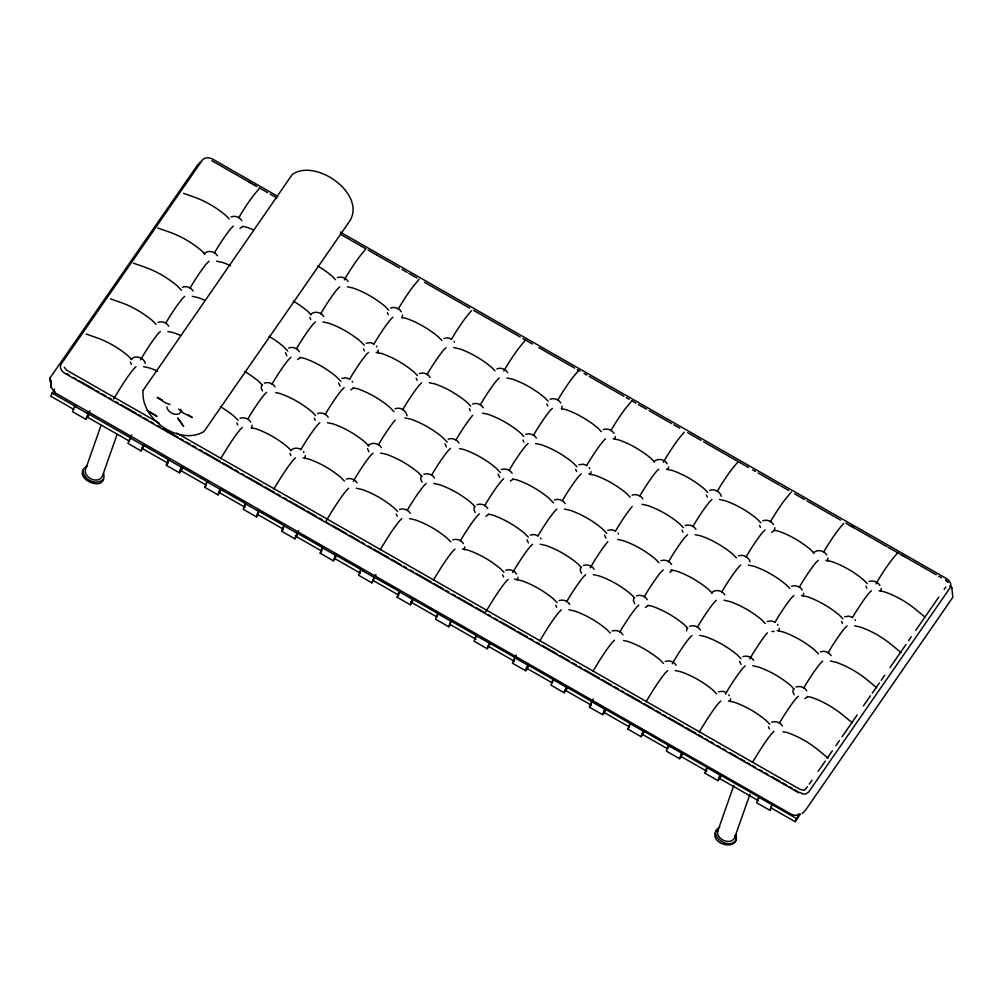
<?xml version="1.0" encoding="UTF-8"?>
<svg xmlns="http://www.w3.org/2000/svg" width="1003" height="1003" viewBox="0 0 1003 1003"><rect width="100%" height="100%" fill="white"/><g stroke="black" fill="none" stroke-linecap="round" stroke-linejoin="round"><path stroke-width="1.5" d="M83.186 470.018C82.284 479.447 96.79 486.192 103.296 479.208M733.857 785.349L717.584 831.55C716.543 839.749 731.024 845.705 734.697 837.568L749.956 794.251M734.697 837.568L734.785 835.85M735.826 840.476L735.926 838.383M251.465 428.105L252.129 425.247M261.808 384.926L261.131 387.785L262.523 390.944M304.636 458.496L305.301 455.638M377.68 352.993L378.344 350.147M402.027 317.826L402.692 314.98M421.31 476.099L420.646 478.958L422.037 482.117M464.138 549.669L464.815 546.811M474.482 506.49L473.817 509.348L475.209 512.508M517.31 580.06L517.974 577.201M561.542 408.998L562.207 406.152M590.366 474.557L591.03 471.698M580.825 567.272L580.16 570.13L581.552 573.29M614.714 439.389L615.378 436.543M633.996 597.663L633.332 600.521L634.711 603.681M667.885 469.78L668.55 466.934M686.491 630.912L687.168 628.054M729.996 701.624L730.66 698.765M774.893 527.716L774.228 530.562L771.683 532.342M778.692 631.288L779.356 628.43M803.039 596.121L803.704 593.262M793.498 688.835L792.834 691.694L794.226 694.853M827.387 560.953L828.052 558.094M880.559 591.344L881.223 588.485M54.551 389.064L50.727 396.21L73.821 409.4M87.762 413.675L74.573 406.14L72.592 411.757L85.782 419.292L89.543 411.105M101.04 425.385L85.28 470.144C84.239 478.343 98.72 484.299 102.394 476.149L117.138 434.286M131.631 435.164L127.87 443.351L141.059 450.886L142.727 448.479M129.099 441.007L129.876 438.812M141.059 450.886L143.04 445.269L129.851 437.734M143.442 445.257L142.288 448.542L143.968 446.109M166.335 465.342L168.316 459.725L181.505 467.26L179.524 472.877L166.335 465.342L168.002 462.922M168.717 459.713L167.564 462.985L141.736 448.228M181.907 467.248L180.753 470.52L183.273 466.884M204.8 487.32L206.781 481.703L219.958 489.238L217.99 494.855L204.8 487.32L206.468 484.913M206.417 483.885L207.182 481.691M219.218 492.511L220.372 489.238L246.124 503.957M244.494 506.954L245.259 504.772M256.455 516.846L258.423 511.229L245.246 503.694L243.265 509.311L256.455 516.846L258.122 514.426M257.683 514.489L258.837 511.217M281.73 531.289L283.711 525.672L296.888 533.207L294.907 538.837L281.73 531.289L283.398 528.882M296.148 536.48L297.302 533.207M320.195 553.28L322.164 547.663L335.353 555.198L333.372 560.815L320.195 553.28L321.863 550.86M321.8 549.832L322.577 547.651M334.601 558.47L335.767 555.186M359.889 572.914L360.654 570.732M373.818 577.189L360.629 569.641L358.66 575.258L371.837 582.806L375.598 574.606M373.066 580.449L375.912 574.744M397.113 597.249L399.094 591.632L412.283 599.167L410.302 604.784L397.113 597.249L398.793 594.829M398.354 594.892L399.507 591.62M411.531 602.439L412.684 599.155M436.806 616.883L437.972 613.61M448.767 626.775L450.748 621.158L437.559 613.61L435.578 619.24L448.767 626.775L450.447 624.355M449.996 624.418L451.149 621.145M475.272 638.873L476.425 635.589M487.232 648.753L489.213 643.136L476.024 635.601L474.043 641.218L487.232 648.753L488.9 646.346M488.461 646.408L489.614 643.124M528.205 667.12L525.697 670.744L512.508 663.209L516.269 655.009M513.737 660.852L514.89 657.579M525.697 670.744L527.678 665.127L514.489 657.592M526.926 668.387L528.079 665.114M552.202 682.842L552.979 680.648M564.162 692.722L566.143 687.105L552.954 679.57L550.973 685.187L564.162 692.722L567.51 687.895M566.545 687.093L565.391 690.377L567.071 687.945M605.135 711.089L602.627 714.713L589.438 707.178L593.199 698.991M590.667 704.821L591.82 701.548M602.627 714.713L604.608 709.096L591.419 701.561M605.01 709.083L603.856 712.356L606.376 708.707M627.903 729.156L629.884 723.539L643.061 731.074L641.093 736.691L627.903 729.156L629.571 726.749M629.132 726.811L630.285 723.527M643.475 731.062L642.321 734.346L644.841 730.698M667.597 748.79L668.362 746.608M679.558 758.682L681.526 753.065L668.349 745.53L666.368 751.147L679.558 758.682L682.893 753.855M680.786 756.325L681.94 753.052M704.833 773.125L706.814 767.508L719.991 775.043L718.01 780.66L704.833 773.125L706.501 770.718M706.062 770.78L707.215 767.496M720.405 775.043L719.251 778.315L720.931 775.883M757.879 800.394L758.657 798.212M769.84 810.286L771.821 804.669L758.632 797.134L756.651 802.751L769.84 810.286L771.508 807.866M771.069 807.929L772.222 804.657M770.655 807.703L795.103 821.67L798.927 814.536M715.703 831.286C709.522 845.241 740.741 851.823 735.901 834.483M717.584 831.55L718.261 830.045M140.596 359.839L143.517 354.786A43.355 5.454 -60.2 0 1 158.123 333.686L160.317 331.554M165.671 323.405L167.865 319.618A43.355 5.454 -60.2 0 1 182.471 298.518L184.665 296.387M190.018 288.237L192.212 284.451A43.355 5.454 -60.2 0 1 206.819 263.35L209.013 261.219M214.366 253.069L216.56 249.283A43.355 5.454 -60.2 0 1 231.179 228.182L233.36 226.064M238.714 217.902L240.908 214.115A43.355 5.454 -60.2 0 1 255.527 193.015L259.652 188.075M247.666 419.354L249.86 415.568A43.355 5.454 -60.2 0 1 264.466 394.467L266.648 392.336M272.014 384.187L274.208 380.4A43.355 5.454 -60.2 0 1 288.814 359.3L290.995 357.168M296.361 349.019L298.555 345.233A43.355 5.454 -60.2 0 1 313.162 324.132L315.356 322.001M320.709 313.851L322.903 310.065A43.355 5.454 -60.2 0 1 337.509 288.964L339.704 286.845M344.33 279.95L347.251 274.897A43.355 5.454 -60.2 0 1 361.87 253.797L365.995 248.857L361.268 246.161M300.837 449.745L303.031 445.959A43.355 5.454 -60.2 0 1 317.638 424.858L319.819 422.727M325.185 414.578L327.379 410.791A43.355 5.454 -60.2 0 1 341.985 389.691L344.167 387.559M349.533 379.41L351.727 375.623A43.355 5.454 -60.2 0 1 366.333 354.523L368.515 352.392M373.881 344.242L376.075 340.456A43.355 5.454 -60.2 0 1 390.681 319.355L392.875 317.236M398.229 309.074L400.423 305.288A43.355 5.454 -60.2 0 1 415.029 284.188L419.166 279.248M353.269 481.402L356.19 476.35A43.355 5.454 -60.2 0 1 370.809 455.249L372.991 453.118M378.357 444.968L380.551 441.182A43.355 5.454 -60.2 0 1 395.157 420.081M402.704 409.801L404.899 406.014A43.355 5.454 -60.2 0 1 419.505 384.914L421.686 382.782M427.052 374.633L429.246 370.847A43.355 5.454 -60.2 0 1 443.853 349.746L446.034 347.615M451.4 339.465L453.594 335.679A43.355 5.454 -60.2 0 1 468.2 314.578L471.51 310.629M407.168 510.527L409.362 506.741A43.355 5.454 -60.2 0 1 423.981 485.64L426.162 483.509M431.516 475.359L433.71 471.573A43.355 5.454 -60.2 0 1 448.328 450.472L450.51 448.341M455.876 440.192L458.07 436.405A43.355 5.454 -60.2 0 1 472.676 415.305M480.224 405.024L482.418 401.238A43.355 5.454 -60.2 0 1 497.024 380.137L499.206 378.006M503.832 371.123L506.766 366.07A43.355 5.454 -60.2 0 1 521.372 344.969L525.509 340.03M460.339 540.918L462.533 537.132A43.355 5.454 -60.2 0 1 477.152 516.031L479.334 513.9M484.687 505.75L486.881 501.964A43.355 5.454 -60.2 0 1 501.5 480.863L503.682 478.732M509.035 470.583L511.229 466.796A43.355 5.454 -60.2 0 1 525.848 445.696L528.029 443.564M533.395 435.415L535.589 431.629A43.355 5.454 -60.2 0 1 550.196 410.528L552.377 408.397M557.743 400.247L559.937 396.461A43.355 5.454 -60.2 0 1 574.543 375.36L578.681 370.42M512.784 572.575L515.705 567.522A43.355 5.454 -60.2 0 1 530.311 546.422L532.505 544.29M537.859 536.141L540.053 532.355A43.355 5.454 -60.2 0 1 554.672 511.254L556.853 509.123M562.207 500.973L564.401 497.187A43.355 5.454 -60.2 0 1 579.019 476.086L581.201 473.955M586.554 465.806L588.748 462.019A43.355 5.454 -60.2 0 1 603.367 440.919L605.549 438.787M610.915 430.638L613.109 426.852A43.355 5.454 -60.2 0 1 627.715 405.751L631.852 400.811M566.682 601.7L568.877 597.913A43.355 5.454 -60.2 0 1 583.483 576.813L585.677 574.681M590.303 567.798L593.224 562.746A43.355 5.454 -60.2 0 1 607.831 541.645M615.378 531.364L617.572 527.578A43.355 5.454 -60.2 0 1 632.191 506.477M639.726 496.197L641.92 492.41A43.355 5.454 -60.2 0 1 656.539 471.31L658.72 469.178M663.347 462.295L666.28 457.243A43.355 5.454 -60.2 0 1 680.887 436.142L684.196 432.193M619.854 632.091L622.048 628.304A43.355 5.454 -60.2 0 1 636.654 607.204L638.836 605.072M644.202 596.923L646.396 593.137A43.355 5.454 -60.2 0 1 661.002 572.036L663.196 569.905M668.55 561.755L670.744 557.969A43.355 5.454 -60.2 0 1 685.35 536.868L687.544 534.737M692.897 526.588L695.092 522.801A43.355 5.454 -60.2 0 1 709.71 501.701L711.892 499.569M717.245 491.42L719.439 487.634A43.355 5.454 -60.2 0 1 734.058 466.533L738.183 461.593L744.84 465.392M672.286 663.748L675.22 658.695A43.355 5.454 -60.2 0 1 689.826 637.595L692.007 635.463M697.373 627.314L699.567 623.527A43.355 5.454 -60.2 0 1 714.174 602.427L716.355 600.295M721.721 592.146L723.915 588.36A43.355 5.454 -60.2 0 1 738.521 567.259L740.715 565.128M746.069 556.978L748.263 553.192A43.355 5.454 -60.2 0 1 762.869 532.091L765.063 529.96M770.417 521.811L772.611 518.024A43.355 5.454 -60.2 0 1 787.23 496.924L791.354 491.984M725.457 694.139L728.391 689.086A43.355 5.454 -60.2 0 1 742.997 667.985L745.179 665.854M749.805 658.971L752.739 653.918A43.355 5.454 -60.2 0 1 767.345 632.818M774.893 622.537L777.087 618.751A43.355 5.454 -60.2 0 1 791.693 597.65L793.875 595.519M799.241 587.369L801.435 583.583A43.355 5.454 -60.2 0 1 816.041 562.482L818.235 560.351M823.588 552.202L825.782 548.415A43.355 5.454 -60.2 0 1 840.389 527.315L843.699 523.365M779.356 723.263L781.563 719.477A43.355 5.454 -60.2 0 1 796.169 698.376L798.35 696.245M803.716 688.096L805.91 684.309A43.355 5.454 -60.2 0 1 820.517 663.209L822.698 661.077M828.064 652.928L830.258 649.142A43.355 5.454 -60.2 0 1 844.865 628.041L847.046 625.91M852.412 617.76L854.606 613.974A43.355 5.454 -60.2 0 1 869.212 592.873L871.394 590.742M876.033 583.859L878.954 578.806A43.355 5.454 -60.2 0 1 893.56 557.706L897.698 552.766M113.565 399.081L119.169 389.954A43.355 5.454 -60.2 0 1 133.775 368.853L135.957 366.722M220.698 458.559L225.512 450.736A43.355 5.454 -60.2 0 1 240.118 429.635L242.3 427.504M273.869 488.95L278.671 481.127A43.355 5.454 -60.2 0 1 293.29 460.026L295.471 457.895M326.238 520.645L331.843 511.517A43.355 5.454 -60.2 0 1 346.461 490.417L348.643 488.285M380.212 549.732L385.014 541.908A43.355 5.454 -60.2 0 1 399.62 520.808L401.814 518.676M433.384 580.123L438.186 572.299A43.355 5.454 -60.2 0 1 452.792 551.199L454.986 549.067M485.753 611.817L491.357 602.69A43.355 5.454 -60.2 0 1 505.963 581.59L508.157 579.458M539.727 640.904L544.529 633.081A43.355 5.454 -60.2 0 1 559.135 611.98L561.316 609.849M592.886 671.295L597.7 663.472A43.355 5.454 -60.2 0 1 612.306 642.371L614.488 640.24M646.057 701.686L650.872 693.863A43.355 5.454 -60.2 0 1 665.478 672.762L667.659 670.631M699.229 732.077L704.031 724.254A43.355 5.454 -60.2 0 1 718.649 703.153L720.831 701.022M752.4 762.468L757.202 754.645A43.355 5.454 -60.2 0 1 771.821 733.544L774.003 731.413M89.844 411.243L87.01 416.947L88.69 414.515M85.782 419.292L89.129 414.465M179.524 472.877L182.032 469.254M217.99 494.855L220.497 491.232M296.888 533.207L298.668 530.637M294.907 538.837L297.427 535.213M333.372 560.815L335.88 557.192M371.837 582.806L373.517 580.386M410.302 604.784L412.81 601.161M489.301 645.192L490.981 642.76M512.508 663.209L514.188 660.789M589.438 707.178L591.106 704.758M641.093 736.691L643.6 733.068M718.01 780.66L720.53 777.037M807.515 786.691L804.281 790.276L800.131 789.411L176.729 433.095M809.283 784.12L811.954 780.284M818.16 771.32L825.256 761.064M827.024 758.506L832.352 750.821M835.9 745.693L839.448 740.565M842.106 736.729L857.189 714.951M863.395 705.987L870.491 695.731M872.259 693.173L879.355 682.93M881.135 680.36L884.684 675.245M890 667.559L905.972 644.503M908.63 640.654L911.288 636.805M915.726 630.411L938.783 597.098M944.111 589.413L945.879 586.855M795.103 821.67L800.444 813.96M200.826 161.47L197.252 165.407L50.15 377.73L51.228 387.158L55.228 392.875L791.304 814.26L794.288 815.301L797.122 815.126L799.052 813.784M802.287 813.533L805.873 809.684L952.85 597.286L951.847 587.846L950.205 585.84M735.6 840.614C728.002 850.544 706.576 834.157 719.803 827.124M239.98 228.433L242.525 226.653M204.161 253.809C207.859 249.822 214.943 251.289 217.45 255.803M131.117 359.312C135.443 354.661 143.893 357.482 145.322 363.412M310.504 314.591C314.202 310.604 321.286 312.058 323.793 316.584M297.615 359.55L300.16 357.77M350.787 389.941L353.332 388.161M290.619 450.485C293.29 447.664 297.54 447.576 300.812 449.331M368.139 445.708C371.837 441.709 378.933 443.176 381.428 447.702M510.301 481.114L512.846 479.334M485.954 516.282L488.499 514.501M653.868 461.769C657.567 457.782 664.65 459.236 667.158 463.762M669.816 572.287L672.349 570.506M645.456 607.454L648.001 605.674M711.516 592.886C715.214 588.886 722.298 590.353 724.793 594.879M813.383 552.941C817.081 548.954 824.165 550.409 826.673 554.935M804.97 698.627L807.515 696.847M87.499 465.718C68.342 477.328 108.111 495.557 103.597 473.077M231.054 216.874C234.89 215.332 239.792 217.062 241.798 220.647M182.358 287.197C186.182 285.667 191.097 287.397 193.103 290.97M158.01 322.364C161.834 320.835 166.749 322.565 168.755 326.138M337.397 277.643C341.221 276.113 346.135 277.844 348.141 281.429M390.568 308.034C394.392 306.504 399.307 308.234 401.313 311.808M288.688 347.978C292.525 346.449 297.427 348.179 299.433 351.752M366.208 343.202L370.458 342.637L373.856 343.828M264.341 383.146C268.177 381.616 273.079 383.347 275.085 386.92M443.74 338.425L447.977 337.861L451.375 339.052M341.86 378.369L346.11 377.805L349.508 378.996M239.993 418.314C243.829 416.784 248.731 418.502 250.737 422.087M419.379 373.592C423.216 372.063 428.118 373.793 430.124 377.366M317.512 413.537C321.349 412.007 326.251 413.725 328.257 417.311M496.899 368.816C500.735 367.286 505.637 369.016 507.643 372.589M395.032 408.76C398.868 407.231 403.77 408.961 405.776 412.534M472.551 403.983C476.387 402.454 481.29 404.184 483.296 407.757M550.07 399.207C553.907 397.677 558.809 399.407 560.815 402.98M448.203 439.151C452.04 437.621 456.942 439.352 458.948 442.925M346.336 479.095C350.172 477.566 355.075 479.284 357.081 482.869M525.722 434.374C529.559 432.845 534.461 434.575 536.467 438.148M423.855 474.319C427.692 472.789 432.594 474.507 434.6 478.092M603.242 429.597C607.078 428.068 611.98 429.798 613.986 433.371M501.375 469.542C505.211 468.012 510.113 469.743 512.119 473.316M399.507 509.486C403.331 507.957 408.246 509.674 410.252 513.26M578.894 464.765L583.132 464.201L586.542 465.392M477.027 504.71C480.851 503.18 485.765 504.898 487.771 508.483M554.546 499.933C558.37 498.403 563.285 500.121 565.291 503.707M452.679 539.877C456.503 538.348 461.418 540.065 463.424 543.651M632.066 495.156C635.889 493.626 640.804 495.357 642.81 498.93M530.198 535.101L534.436 534.524L537.846 535.727M709.585 490.379C714.199 488.536 720.016 491.407 721.257 496.259M607.718 530.324L611.955 529.76L615.366 530.951M505.851 570.268C509.674 568.739 514.589 570.456 516.595 574.042M685.237 525.547C689.061 524.017 693.976 525.748 695.982 529.321M583.37 565.491C587.194 563.962 592.109 565.679 594.115 569.265M762.756 520.77C766.58 519.241 771.495 520.971 773.501 524.544M660.889 560.715C664.713 559.185 669.628 560.903 671.634 564.488M559.022 600.659C562.846 599.13 567.761 600.847 569.754 604.433M738.409 555.938C743.022 554.095 748.84 556.966 750.081 561.818M636.541 595.882C640.365 594.353 645.28 596.07 647.274 599.656M612.181 631.05C616.018 629.52 620.92 631.238 622.926 634.824M791.58 586.329C795.404 584.799 800.319 586.517 802.312 590.103M689.7 626.273C693.537 624.744 698.439 626.461 700.445 630.047M869.1 581.552C872.923 580.022 877.838 581.753 879.844 585.326M767.22 621.496L771.47 620.92L774.868 622.123M665.353 661.441C669.189 659.911 674.091 661.629 676.097 665.215M844.739 616.72L848.989 616.155L852.387 617.346M742.872 656.664C746.708 655.135 751.611 656.852 753.617 660.438M820.391 651.887C824.228 650.358 829.13 652.075 831.136 655.661M718.524 691.832L722.762 691.255L726.172 692.459M796.043 687.055C799.88 685.525 804.782 687.243 806.788 690.829M771.696 722.223C775.532 720.693 780.434 722.411 782.44 725.996M771.921 631.526L774.191 631.389M802.4 794.063L806.061 793.837L808.669 792.031L950.104 587.771C952.261 584.335 949.578 580.361 946.556 578.606L340.268 232.069M242.413 226.302L246.675 227.23A61.045 34.34 34.7 0 1 253.646 229.975M347.326 286.77L353.018 288.011A61.045 34.34 34.7 0 1 384.926 306.254L388.688 310.077M216.635 261.156L222.327 262.397A61.045 34.34 34.7 0 1 230.69 265.757M401.915 317.475L406.19 318.402A61.045 34.34 34.7 0 1 438.085 336.644L441.859 340.468M453.669 347.552L459.361 348.793A61.045 34.34 34.7 0 1 491.257 367.023L495.018 370.859M322.979 321.938L328.671 323.179A61.045 34.34 34.7 0 1 360.566 341.409L364.327 345.245M192.288 296.324L197.98 297.565A61.045 34.34 34.7 0 1 204.938 300.298M506.841 377.943L512.533 379.184A61.045 34.34 34.7 0 1 544.428 397.414L548.19 401.25M376.15 352.329L381.842 353.57A61.045 34.34 34.7 0 1 413.737 371.8L417.499 375.636M561.429 408.647L565.692 409.575A61.045 34.34 34.7 0 1 597.6 427.805L601.361 431.641M429.309 382.72L435.014 383.961A61.045 34.34 34.7 0 1 466.909 402.19L470.67 406.027M300.047 357.419L304.323 358.347A61.045 34.34 34.7 0 1 336.218 376.576L340.92 381.366M167.94 331.491L173.632 332.733A61.045 34.34 34.7 0 1 180.59 335.466M613.172 438.725L618.864 439.966A61.045 34.34 34.7 0 1 650.771 458.195L654.533 462.032M482.481 413.111L488.173 414.352A61.045 34.34 34.7 0 1 520.081 432.581L523.842 436.405M353.219 387.81L357.494 388.738A61.045 34.34 34.7 0 1 389.39 406.967L394.091 411.757M666.343 469.116L672.035 470.357A61.045 34.34 34.7 0 1 703.943 488.586L707.704 492.423M535.652 443.502L541.344 444.743A61.045 34.34 34.7 0 1 573.252 462.972L577.013 466.796M404.961 417.887L410.653 419.129A61.045 34.34 34.7 0 1 442.561 437.358L447.263 442.147M275.7 392.574L279.975 393.515A61.045 34.34 34.7 0 1 311.87 411.744L315.632 415.568M143.592 366.659L149.284 367.9A61.045 34.34 34.7 0 1 157.634 371.26M719.515 499.507L725.207 500.748A61.045 34.34 34.7 0 1 757.115 518.977L760.876 522.801M588.824 473.892L594.516 475.134A61.045 34.34 34.7 0 1 626.424 493.363L630.185 497.187M459.562 448.579L463.825 449.52A61.045 34.34 34.7 0 1 495.733 467.749L500.434 472.538M327.442 422.664L333.134 423.905A61.045 34.34 34.7 0 1 365.042 442.135L368.803 445.959M774.103 530.211L778.378 531.139A61.045 34.34 34.7 0 1 810.286 549.368L814.047 553.192M641.995 504.283L647.687 505.525A61.045 34.34 34.7 0 1 679.595 523.754L683.356 527.578M512.734 478.97L516.996 479.91A61.045 34.34 34.7 0 1 548.904 498.14L553.606 502.929M380.613 453.055L386.305 454.296A61.045 34.34 34.7 0 1 418.213 472.526L421.975 476.35M251.352 427.742L255.615 428.682A61.045 34.34 34.7 0 1 287.522 446.912L291.284 450.736M825.858 560.288L831.55 561.53A61.045 34.34 34.7 0 1 863.445 579.759L867.219 583.583M695.167 534.674L700.859 535.915A61.045 34.34 34.7 0 1 732.767 554.145L736.528 557.969M564.476 509.06L570.168 510.301A61.045 34.34 34.7 0 1 602.076 528.531L606.777 533.32M433.785 483.446L439.477 484.687A61.045 34.34 34.7 0 1 471.385 502.917L475.146 506.741M303.094 457.832L308.786 459.073A61.045 34.34 34.7 0 1 340.694 477.303L344.455 481.127M879.029 590.679L884.721 591.92A61.045 34.34 34.7 0 1 916.617 610.15L925.418 617.409M748.338 565.065L754.03 566.306A61.045 34.34 34.7 0 1 785.926 584.536L789.7 588.36M617.647 539.451L623.339 540.692A61.045 34.34 34.7 0 1 655.247 558.922L659.009 562.746M488.386 514.138L492.649 515.078A61.045 34.34 34.7 0 1 524.556 533.308L528.318 537.132M356.266 488.223L361.958 489.464A61.045 34.34 34.7 0 1 393.866 507.694L397.627 511.517M801.51 595.456L807.202 596.697A61.045 34.34 34.7 0 1 839.097 614.927L842.859 618.751M670.819 569.842L676.511 571.083A61.045 34.34 34.7 0 1 708.406 589.313L712.18 593.137M540.128 544.228L545.82 545.469A61.045 34.34 34.7 0 1 577.728 563.699L581.489 567.522M409.437 518.601L415.129 519.855A61.045 34.34 34.7 0 1 447.037 538.084L450.798 541.908M854.681 625.847L860.373 627.088A61.045 34.34 34.7 0 1 892.269 645.318L901.07 652.577M723.99 600.233L729.683 601.474A61.045 34.34 34.7 0 1 761.578 619.704L765.339 623.527M593.3 574.606L598.992 575.86A61.045 34.34 34.7 0 1 630.887 594.089L634.661 597.913M462.609 548.992L468.301 550.246A61.045 34.34 34.7 0 1 500.209 568.475L503.97 572.299M777.162 630.624L782.854 631.865A61.045 34.34 34.7 0 1 814.749 650.094L818.511 653.918M647.888 605.31L652.163 606.251A61.045 34.34 34.7 0 1 684.059 624.48L687.82 628.304M514.351 579.082L521.472 580.637A61.045 34.34 34.7 0 1 553.368 598.866L557.141 602.69M830.321 661.002L836.026 662.256A61.045 34.34 34.7 0 1 867.921 680.485L876.722 687.745M699.643 635.388L705.335 636.642A61.045 34.34 34.7 0 1 737.23 654.871L740.991 658.695M568.952 609.774L574.644 611.028A61.045 34.34 34.7 0 1 606.539 629.257L610.3 633.081M752.802 665.779L758.506 667.033A61.045 34.34 34.7 0 1 790.402 685.262L794.163 689.086M623.54 640.478L627.815 641.418A61.045 34.34 34.7 0 1 659.711 659.648L663.472 663.472M807.402 696.483L811.665 697.424A61.045 34.34 34.7 0 1 843.573 715.653L852.374 722.912M675.282 670.556L680.974 671.809A61.045 34.34 34.7 0 1 712.882 690.039L716.644 693.863M728.454 700.947L734.146 702.2A61.045 34.34 34.7 0 1 766.054 720.43L769.815 724.254M783.055 731.651L787.317 732.591A61.045 34.34 34.7 0 1 819.225 750.821L828.027 758.08M183.562 193.353L193.504 196.839A61.045 34.34 34.7 0 1 225.412 215.081L229.173 218.905M157.784 228.02L169.156 232.006A61.045 34.34 34.7 0 1 201.064 250.248L204.825 254.072M133.437 263.187L144.808 267.174A61.045 34.34 34.7 0 1 176.716 285.404L181.418 290.193M110.506 298.856L120.46 302.342A61.045 34.34 34.7 0 1 152.356 320.571L156.129 324.395M86.158 334.024L96.112 337.509A61.045 34.34 34.7 0 1 128.008 355.739L131.769 359.563M799.052 792.245L802.036 793.298M169.921 404.585L165.069 402.617L157.22 397.439L162.398 400.084M277.731 196.325L212.486 159.026C209.376 157.521 205.139 156.919 202.593 159.816L61.158 364.064C58.989 367.499 61.672 371.474 64.706 373.241L798.777 792.821M211.809 160.731L255.289 185.58M259.363 187.912L267.638 192.639M270.233 194.118L276.941 197.955M340.744 234.426L351.765 240.72M352.705 241.259L360.679 245.823M368.063 250.035L376.213 254.699M376.626 254.938L399.319 267.901M401.89 269.368L407.205 272.415M408.823 273.343L416.985 278.007M424.482 282.294L469.68 308.122M473.667 310.403L478.13 312.949M478.983 313.438L520.244 337.021M522.851 338.512L532.48 344.016M538.799 347.627L574.694 368.139M577.314 369.643L580.035 371.198M584.11 373.53L586.83 375.084M589.313 376.501L623.879 396.248M626.236 397.602L629.194 399.294M631.664 400.711L635.839 403.093M638.46 404.598L646.622 409.249M649.129 410.691L671.722 423.605M673.79 424.783L679.695 428.168M687.682 432.719L700.972 440.317M703.63 441.834L730.861 457.406M731.538 457.794L737.656 461.292M745.806 465.944L748.526 467.498M752.601 469.83L755.472 471.473M758.042 472.94L779.394 485.139M780.723 485.903L785.211 488.474M786.039 488.95L788.697 490.467M794.727 493.915L799.328 496.535M800.156 497.012L804.657 499.582M806.951 500.898L834.132 516.432M835.223 517.059L840.539 520.093M849.077 524.97L857.226 529.634M857.816 529.973L887.128 546.723M888.395 547.45L899.352 553.706M902.073 555.261L911.577 560.702M912.316 561.116L936.25 574.794M938.758 576.236L941.478 577.791M249.02 181.994L251.678 183.524M254.336 185.041L256.994 186.558M845.855 523.14L848.513 524.657M851.171 526.174L853.829 527.691M900.355 554.283L904.342 556.565M159.063 423.003L66.712 370.207L64.317 367.324M66.662 373.63L69.383 375.185M73.457 377.517L76.178 379.071M78.898 380.626L93.843 389.164M96.564 390.719L99.284 392.273M101.993 393.828L106.067 396.16M108.788 397.715L111.509 399.269M115.583 401.601L118.304 403.143M121.024 404.698L135.969 413.249M138.677 414.803L141.398 416.345M144.119 417.9L148.193 420.232M150.914 421.787L153.635 423.341M157.709 425.673L160.43 427.228M163.138 428.782L178.083 437.321M180.803 438.875L183.524 440.43M186.245 441.984L190.319 444.316M193.04 445.859L195.748 447.413M199.823 449.745L202.543 451.3M205.264 452.854L220.209 461.393M222.929 462.947L232.445 468.388M235.153 469.943L237.874 471.498M241.949 473.83L244.669 475.372M247.39 476.926L262.335 485.477M265.055 487.032L274.559 492.46M277.279 494.015L280 495.57M284.075 497.902L286.795 499.456M289.503 501.011L304.461 509.549M307.169 511.104L316.685 516.545M319.405 518.087L322.126 519.642M326.201 521.974L328.909 523.528M331.629 525.083L346.574 533.621M349.295 535.176L358.811 540.617M361.519 542.172L364.239 543.726M368.314 546.046L371.035 547.6M373.755 549.155L388.7 557.706M391.421 559.26L400.924 564.689M403.645 566.244L406.365 567.798M410.44 570.13L413.161 571.685M415.881 573.24L430.826 581.778M433.547 583.332L443.05 588.774M445.771 590.316L448.491 591.87M452.566 594.202L455.287 595.757M457.995 597.312L472.94 605.85M475.66 607.404L485.176 612.846M487.897 614.4L490.605 615.955M494.692 618.274L497.4 619.829M500.121 621.384L515.066 629.934M517.786 631.489L527.302 636.918M530.01 638.472L532.731 640.027M536.806 642.359L539.526 643.913M542.247 645.468L557.192 654.006M559.912 655.561L569.416 661.002M572.136 662.544L576.211 664.876M578.932 666.431L581.652 667.985M584.36 669.54L599.318 678.078M602.026 679.633L611.542 685.074M614.262 686.629L618.337 688.961M621.058 690.503L623.766 692.057M626.486 693.612L641.431 702.163M644.152 703.717L653.668 709.146M656.388 710.701L660.463 713.033M663.171 714.587L665.892 716.142M668.612 717.697L683.557 726.235M686.278 727.789L695.781 733.218M698.502 734.773L702.576 737.105M705.297 738.659L708.018 740.214M710.738 741.769L713.446 743.323M717.534 745.655L720.242 747.21M722.962 748.752L725.683 750.307M729.758 752.639L737.907 757.303M740.628 758.857L744.702 761.189M747.423 762.731L750.144 764.286M752.852 765.841L755.572 767.395M759.647 769.727L762.368 771.282M765.088 772.837L767.809 774.391M771.884 776.711L780.033 781.375M782.754 782.929L786.828 785.261M789.549 786.816L792.257 788.371M794.978 789.925L797.698 791.467M51.88 392.925L76.328 406.905M87.198 413.111L130.666 437.96M142.89 444.943L168.692 459.7M180.916 466.683L208.085 482.217M258.348 510.941L284.162 525.697L282.959 528.945L257.194 514.213M296.387 532.681L323.555 548.202M333.059 553.643L364.302 571.497M373.806 576.938L399.62 591.682M410.49 597.901L437.647 613.422M451.237 621.196L477.039 635.94M489.263 642.923L515.078 657.68M527.302 664.663L553.117 679.42M566.695 687.18L592.51 701.937M604.734 708.92L630.536 723.677M642.76 730.66L671.295 746.972M682.153 753.178L707.968 767.934M720.192 774.918L759.584 797.435M771.808 804.419L796.257 818.398M87.399 417.173L129.512 441.232M179.763 469.968L205.577 484.712M219.155 492.473L244.97 507.23M295.233 535.953L321.035 550.71M334.626 558.47L360.428 573.227M372.652 580.21L398.467 594.967M410.691 601.95L436.493 616.707M450.084 624.468L475.886 639.224M488.11 646.208L513.925 660.952M526.149 667.948L551.963 682.692M565.542 690.465L591.356 705.209M603.58 712.205L629.382 726.949M641.607 733.945L667.421 748.689M680.999 756.45L706.814 771.207M719.038 778.19L758.431 800.707M187.824 414.628L192.288 417.486L183.549 413.173L178.597 409.149M335.516 279.687L331.755 275.863A61.045 34.34 34.7 0 0 317.688 265.945M311.168 314.854L307.394 311.018A61.045 34.34 34.7 0 0 293.327 301.113M287.761 350.975L283.047 346.185A61.045 34.34 34.7 0 0 268.98 336.281M262.46 385.177L258.699 381.353A61.045 34.34 34.7 0 0 244.632 371.449M238.112 420.345L234.351 416.521A61.045 34.34 34.7 0 0 220.284 406.616M950.104 586.003L951.847 587.846M855.045 619.616L855.484 620.493M777.526 624.393L777.964 625.27M728.83 694.728L729.269 695.606M589.2 467.661L589.639 468.539M618.024 533.22L618.462 534.097M454.046 341.321L454.472 342.199M540.504 537.997L540.943 538.874M376.526 346.098L376.952 346.975M352.166 381.265L352.605 382.143M303.47 451.601L303.909 452.478M865.89 586.191L866.818 588.297M841.542 621.358L842.457 623.465M759.547 525.409L760.475 527.515M706.375 495.018L707.303 497.124M682.027 530.186L682.955 532.292M739.662 661.303L741.054 664.462M768.486 726.862L769.414 728.968M546.861 403.845L547.788 405.952M575.684 469.404L576.612 471.51M604.508 534.963L605.9 538.122M522.977 440.066L523.905 442.173M469.341 408.622L470.269 410.728M498.165 474.181L499.557 477.34M526.989 539.739L528.38 542.899M555.812 605.298L556.74 607.404M387.359 312.673L388.286 314.779M416.17 378.231L417.098 380.338M444.993 443.79L446.385 446.949M502.641 574.907L503.569 577.013M406.24 413.587L407.168 415.693M363.475 348.894L364.39 351M309.839 317.449L310.767 319.556M338.65 383.008L340.042 386.168M367.474 448.567L368.866 451.726M396.298 514.125L397.226 516.232M285.491 352.617L286.871 355.777M314.303 418.176L315.23 420.282M289.955 453.343L290.883 455.45M236.783 422.953L237.711 425.059M130.453 362.171L131.368 364.277M54.175 390.48L55.228 392.875M166.949 406.892L167.062 408.208C169.081 412.597 174.346 415.656 179.086 413.825L180.828 412.07L180.703 409.237M143.153 390.305C139.881 418.527 178.985 446.26 203.96 431.566L350.06 220.572C365.882 193.491 315.469 157.847 292.237 174.522L143.153 390.305M156.819 416.295L147.291 410.44L156.819 416.295M947.885 582.104L945.553 580.11L947.885 582.104M183.549 426.288L177.857 418.213L183.549 426.288M51.228 387.158L50.15 377.73L51.228 387.158"/></g></svg>
